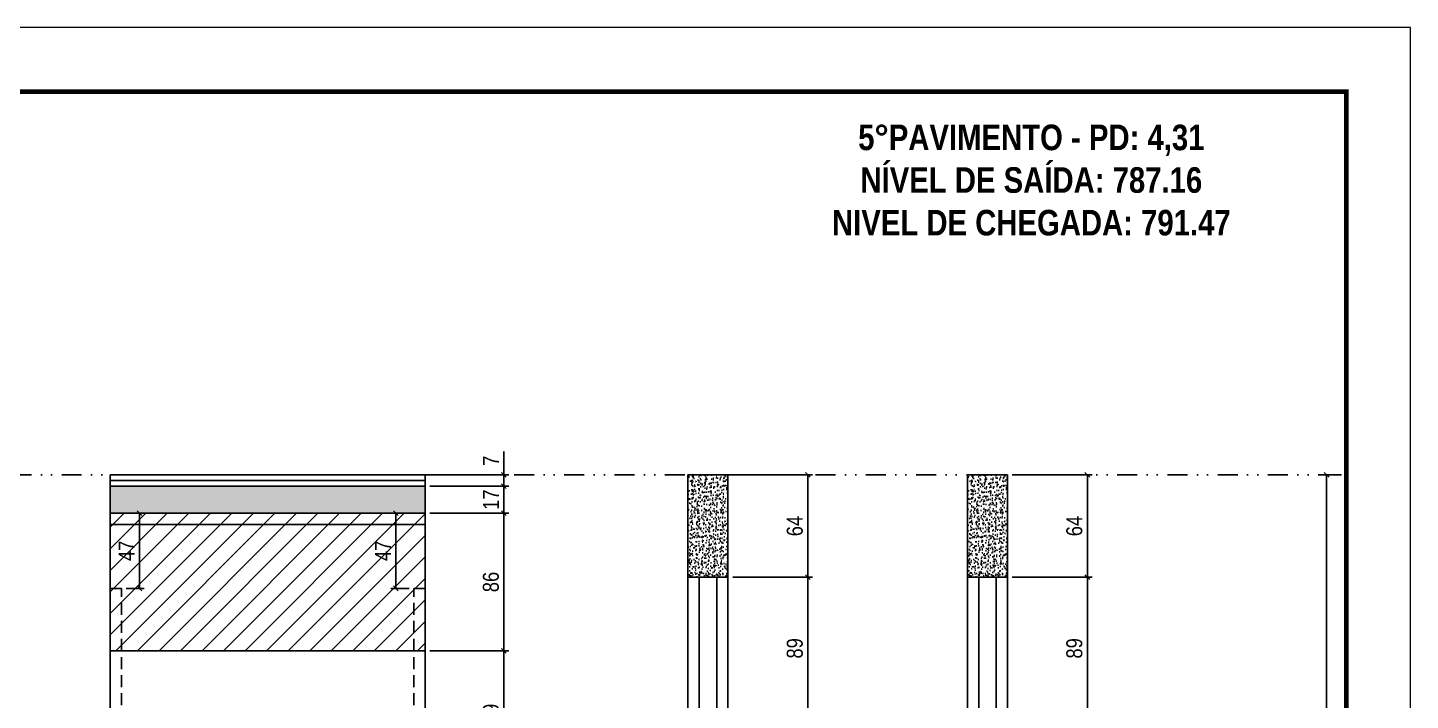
# Model space of a CAD drawing. Extents: x 14400 to 27878, y -21631 to 6985.
# Drawn here: x 16632 to 17497, y 3118 to 3539 of the extents above; entities that cross this region are included whole.
import ezdxf

# ---------------------------------------------------------------- set-up
doc = ezdxf.new("R2010")
doc.units = 0
for name, pattern in [('DASHED', [0.75, 0.5, -0.25]), ('DIVIDE2', [0.625, 0.25, -0.125, 0, -0.125, 0, -0.125]), ('HIDDEN', [0.375, 0.25, -0.125])]:
    doc.linetypes.add(name, pattern=pattern)
for name, color, linetype in [('COTA', 241, 'Continuous'), ('NOMENCLATURA', 7, 'Continuous'), ('Nível', 160, 'Continuous'), ('Painéis', 200, 'Continuous'), ('SARR_2.2x7', 40, 'Continuous'), ('Sarrafo de Pressão', 42, 'HIDDEN')]:
    doc.layers.add(name, color=color, linetype=linetype)
for name, color, linetype, lineweight in [('Folhas', 255, 'Continuous', 9), ('Hachura', 251, 'Continuous', 9), ('SARRAFO DE PRESSAO', 251, 'DASHED', 9)]:
    doc.layers.add(name, color=color, linetype=linetype, lineweight=lineweight)
doc.styles.add('COTA TECNICA', font='techl___.ttf', dxfattribs={"height": 10})
doc.styles.add('ROMANC', font='techb___.ttf', dxfattribs={"height": 2.5})
doc.dimstyles.new('PAINEL', dxfattribs={"dimtxt": 10, "dimasz": 3, "dimexe": 3, "dimexo": 3, "dimgap": 3, "dimtad": 1, "dimdec": 1, "dimzin": 12, "dimdsep": 46, "dimtxsty": 'COTA TECNICA', "dimblk1": 'OBLIQUE', "dimblk2": 'OBLIQUE', "dimsah": 1, "dimcen": 0.9, "dimclrd": 4, "dimclre": 4, "dimclrt": 240, "dimadec": 1, "dimazin": 3, "dimtfac": 1, "dimtdec": 1, "dimtmove": 0, "dimatfit": 3, "dimfxl": 1, "dimtolj": 1, "dimtzin": 12, "dimarcsym": 0})

# ---------------------------------------------------------------- blocks, each defined once
blk = doc.blocks.new('9999999999')
at = {"layer": 'Folhas'}
blk.add_lwpolyline([(98138.98, 34190.21), (99623.98, 34190.21), (99623.98, 35240.21), (98138.98, 35240.21)], close=True, dxfattribs=at)
at = {"layer": 'Folhas', "color": 30, "const_width": 3}
blk.add_lwpolyline([(98213.98, 34230.21), (99583.98, 34230.21), (99583.98, 35200.21), (98213.98, 35200.21)], close=True, dxfattribs=at)
blk = doc.blocks.new('_Oblique')
at = {"color": 0, "linetype": 'ByBlock', "lineweight": -2}
blk.add_line((-0.5, -0.5), (0.5, 0.5), dxfattribs=at)
blk = doc.blocks.new('*D820')
at = {"layer": 'COTA', "color": 4, "lineweight": -2, "transparency": 16777216}
for p, q in [((17072.93, 3259.29), (17122.92, 3259.29)), ((17119.92, 3195.29), (17119.92, 3259.29)), ((17072.93, 3195.29), (17122.92, 3195.29))]:
    blk.add_line(p, q, dxfattribs=at)
at = {"layer": 'Defpoints', "color": 0, "transparency": 16777216}
for p in [(17069.93, 3259.29), (17119.92, 3259.29), (17069.93, 3195.29)]:
    blk.add_point(p, dxfattribs=at)
at = {"layer": 'COTA', "color": 4, "lineweight": -2, "transparency": 16777216, "xscale": 3, "yscale": 3, "zscale": 3}
for p, rotation in [((17119.92, 3259.29), 90), ((17119.92, 3195.29), 270)]:
    blk.add_blockref('_Oblique', p, dxfattribs=dict(at, rotation=rotation))
at = {"layer": 'COTA', "color": 240, "transparency": 16777216, "insert": (17111.82, 3227.29), "char_height": 10, "attachment_point": 5, "rotation": 90, "style": 'COTA TECNICA'}
blk.add_mtext('\\A1;64', dxfattribs=at)
blk = doc.blocks.new('*D1730')
at = {"layer": 'COTA', "color": 4, "lineweight": -2, "transparency": 16777216}
for p, q in [((16877.42, 3235.29), (16859.11, 3235.29)), ((16862.11, 3188.31), (16862.11, 3235.29)), ((16870.42, 3188.31), (16859.11, 3188.31))]:
    blk.add_line(p, q, dxfattribs=at)
at = {"layer": 'Defpoints', "color": 0, "transparency": 16777216}
for p in [(16862.11, 3235.29), (16880.42, 3235.29), (16873.42, 3188.31)]:
    blk.add_point(p, dxfattribs=at)
at = {"layer": 'COTA', "color": 4, "lineweight": -2, "transparency": 16777216, "xscale": 3, "yscale": 3, "zscale": 3}
for p, rotation in [((16862.11, 3235.29), 90), ((16862.11, 3188.31), 270)]:
    blk.add_blockref('_Oblique', p, dxfattribs=dict(at, rotation=rotation))
at = {"layer": 'COTA', "color": 240, "transparency": 16777216, "insert": (16854.04, 3211.8), "char_height": 10, "attachment_point": 5, "rotation": 90, "style": 'COTA TECNICA'}
blk.add_mtext('\\A1;47', dxfattribs=at)
blk = doc.blocks.new('*D1937')
at = {"layer": 'COTA', "color": 4, "lineweight": -2, "transparency": 16777216}
for p, q in [((16883.42, 3235.29), (16932.79, 3235.29)), ((16929.79, 3149.29), (16929.79, 3235.29)), ((16883.42, 3149.29), (16932.79, 3149.29))]:
    blk.add_line(p, q, dxfattribs=at)
at = {"layer": 'Defpoints', "color": 0, "transparency": 16777216}
for p in [(16880.42, 3235.29), (16929.79, 3235.29), (16880.42, 3149.29)]:
    blk.add_point(p, dxfattribs=at)
at = {"layer": 'COTA', "color": 4, "lineweight": -2, "transparency": 16777216, "xscale": 3, "yscale": 3, "zscale": 3}
for p, rotation in [((16929.79, 3235.29), 90), ((16929.79, 3149.29), 270)]:
    blk.add_blockref('_Oblique', p, dxfattribs=dict(at, rotation=rotation))
at = {"layer": 'COTA', "color": 240, "transparency": 16777216, "insert": (16921.66, 3192.29), "char_height": 10, "attachment_point": 5, "rotation": 90, "style": 'COTA TECNICA'}
blk.add_mtext('\\A1;86', dxfattribs=at)
blk = doc.blocks.new('*D2018')
at = {"layer": 'COTA', "color": 4, "lineweight": -2, "transparency": 16777216}
for p, q in [((16686.42, 3235.29), (16704.72, 3235.29)), ((16701.72, 3188.31), (16701.72, 3235.29)), ((16693.42, 3188.31), (16704.72, 3188.31))]:
    blk.add_line(p, q, dxfattribs=at)
at = {"layer": 'Defpoints', "color": 0, "transparency": 16777216}
for p in [(16683.42, 3235.29), (16701.72, 3235.29), (16690.42, 3188.31)]:
    blk.add_point(p, dxfattribs=at)
at = {"layer": 'COTA', "color": 4, "lineweight": -2, "transparency": 16777216, "xscale": 3, "yscale": 3, "zscale": 3}
for p, rotation in [((16701.72, 3235.29), 90), ((16701.72, 3188.31), 270)]:
    blk.add_blockref('_Oblique', p, dxfattribs=dict(at, rotation=rotation))
at = {"layer": 'COTA', "color": 240, "transparency": 16777216, "insert": (16693.65, 3211.8), "char_height": 10, "attachment_point": 5, "rotation": 90, "style": 'COTA TECNICA'}
blk.add_mtext('\\A1;47', dxfattribs=at)
blk = doc.blocks.new('*D2019')
at = {"layer": 'COTA', "color": 4, "lineweight": -2, "transparency": 16777216}
for p, q in [((16883.42, 3252.29), (16932.79, 3252.29)), ((16929.79, 3235.29), (16929.79, 3252.29)), ((16883.42, 3235.29), (16932.79, 3235.29))]:
    blk.add_line(p, q, dxfattribs=at)
at = {"layer": 'Defpoints', "color": 0, "transparency": 16777216}
for p in [(16880.42, 3252.29), (16929.79, 3252.29), (16880.42, 3235.29)]:
    blk.add_point(p, dxfattribs=at)
at = {"layer": 'COTA', "color": 4, "lineweight": -2, "transparency": 16777216, "xscale": 3, "yscale": 3, "zscale": 3}
for p, rotation in [((16929.79, 3252.29), 90), ((16929.79, 3235.29), 270)]:
    blk.add_blockref('_Oblique', p, dxfattribs=dict(at, rotation=rotation))
at = {"layer": 'COTA', "color": 240, "transparency": 16777216, "insert": (16921.71, 3243.79), "char_height": 10, "attachment_point": 5, "rotation": 90, "style": 'COTA TECNICA'}
blk.add_mtext('\\A1;17', dxfattribs=at)
blk = doc.blocks.new('*D2025')
at = {"layer": 'COTA', "color": 4, "lineweight": -2, "transparency": 16777216}
for p, q in [((17247.87, 3259.29), (17297.86, 3259.29)), ((17294.86, 3195.29), (17294.86, 3259.29)), ((17247.87, 3195.29), (17297.86, 3195.29))]:
    blk.add_line(p, q, dxfattribs=at)
at = {"layer": 'Defpoints', "color": 0, "transparency": 16777216}
for p in [(17244.87, 3259.29), (17294.86, 3259.29), (17244.87, 3195.29)]:
    blk.add_point(p, dxfattribs=at)
at = {"layer": 'COTA', "color": 4, "lineweight": -2, "transparency": 16777216, "xscale": 3, "yscale": 3, "zscale": 3}
for p, rotation in [((17294.86, 3259.29), 90), ((17294.86, 3195.29), 270)]:
    blk.add_blockref('_Oblique', p, dxfattribs=dict(at, rotation=rotation))
at = {"layer": 'COTA', "color": 240, "transparency": 16777216, "insert": (17286.76, 3227.29), "char_height": 10, "attachment_point": 5, "rotation": 90, "style": 'COTA TECNICA'}
blk.add_mtext('\\A1;64', dxfattribs=at)
blk = doc.blocks.new('*D3878')
at = {"layer": 'COTA', "color": 4, "lineweight": -2, "transparency": 16777216}
for p, q in [((17453.97, 3259.29), (17441.59, 3259.29)), ((17444.59, 2828.29), (17444.59, 3259.29)), ((17453.97, 2828.29), (17441.59, 2828.29))]:
    blk.add_line(p, q, dxfattribs=at)
at = {"layer": 'Defpoints', "color": 0, "transparency": 16777216}
for p in [(17444.59, 3259.29), (17456.97, 3259.29), (17456.97, 2828.29)]:
    blk.add_point(p, dxfattribs=at)
at = {"layer": 'COTA', "color": 4, "lineweight": -2, "transparency": 16777216, "xscale": 3, "yscale": 3, "zscale": 3}
for p, rotation in [((17444.59, 3259.29), 90), ((17444.59, 2828.29), 270)]:
    blk.add_blockref('_Oblique', p, dxfattribs=dict(at, rotation=rotation))
at = {"layer": 'COTA', "color": 240, "transparency": 16777216, "insert": (17436.37, 3043.79), "char_height": 10, "attachment_point": 5, "rotation": 90, "style": 'COTA TECNICA'}
blk.add_mtext('\\A1;431', dxfattribs=at)
blk = doc.blocks.new('*D3880')
at = {"layer": 'COTA', "color": 4, "lineweight": -2, "transparency": 16777216}
for p, q in [((16883.42, 3149.29), (16932.79, 3149.29)), ((16929.79, 3070.29), (16929.79, 3149.29)), ((16883.42, 3070.29), (16932.79, 3070.29))]:
    blk.add_line(p, q, dxfattribs=at)
at = {"layer": 'Defpoints', "color": 0, "transparency": 16777216}
for p in [(16880.42, 3149.29), (16929.79, 3149.29), (16880.42, 3070.29)]:
    blk.add_point(p, dxfattribs=at)
at = {"layer": 'COTA', "color": 4, "lineweight": -2, "transparency": 16777216, "xscale": 3, "yscale": 3, "zscale": 3}
for p, rotation in [((16929.79, 3149.29), 90), ((16929.79, 3070.29), 270)]:
    blk.add_blockref('_Oblique', p, dxfattribs=dict(at, rotation=rotation))
at = {"layer": 'COTA', "color": 240, "transparency": 16777216, "insert": (16921.68, 3109.79), "char_height": 10, "attachment_point": 5, "rotation": 90, "style": 'COTA TECNICA'}
blk.add_mtext('\\A1;79', dxfattribs=at)
blk = doc.blocks.new('*D3881')
at = {"layer": 'COTA', "color": 4, "lineweight": -2, "transparency": 16777216}
for p, q in [((16929.79, 3259.29), (16929.79, 3274.02)), ((16883.42, 3259.29), (16932.79, 3259.29)), ((16929.79, 3252.29), (16929.79, 3259.29)), ((16883.42, 3252.29), (16932.79, 3252.29))]:
    blk.add_line(p, q, dxfattribs=at)
at = {"layer": 'Defpoints', "color": 0, "transparency": 16777216}
for p in [(16880.42, 3259.29), (16929.79, 3259.29), (16880.42, 3252.29)]:
    blk.add_point(p, dxfattribs=at)
at = {"layer": 'COTA', "color": 4, "lineweight": -2, "transparency": 16777216, "xscale": 3, "yscale": 3, "zscale": 3}
for p, rotation in [((16929.79, 3259.29), 90), ((16929.79, 3252.29), 270)]:
    blk.add_blockref('_Oblique', p, dxfattribs=dict(at, rotation=rotation))
at = {"layer": 'COTA', "color": 240, "transparency": 16777216, "insert": (16921.71, 3268.15), "char_height": 10, "attachment_point": 5, "rotation": 90, "style": 'COTA TECNICA'}
blk.add_mtext('\\A1;7', dxfattribs=at)
blk = doc.blocks.new('*D3882')
at = {"layer": 'COTA', "color": 4, "lineweight": -2, "transparency": 16777216}
for p, q in [((17072.93, 3195.29), (17122.92, 3195.29)), ((17119.92, 3195.29), (17119.92, 3106.29)), ((17072.93, 3106.29), (17122.92, 3106.29))]:
    blk.add_line(p, q, dxfattribs=at)
at = {"layer": 'Defpoints', "color": 0, "transparency": 16777216}
for p in [(17069.93, 3195.29), (17069.93, 3106.29), (17119.92, 3106.29)]:
    blk.add_point(p, dxfattribs=at)
at = {"layer": 'COTA', "color": 4, "lineweight": -2, "transparency": 16777216, "xscale": 3, "yscale": 3, "zscale": 3}
for p, rotation in [((17119.92, 3195.29), 90), ((17119.92, 3106.29), 270)]:
    blk.add_blockref('_Oblique', p, dxfattribs=dict(at, rotation=rotation))
at = {"layer": 'COTA', "color": 240, "transparency": 16777216, "insert": (17111.82, 3150.79), "char_height": 10, "attachment_point": 5, "rotation": 90, "style": 'COTA TECNICA'}
blk.add_mtext('\\A1;89', dxfattribs=at)
blk = doc.blocks.new('*D3883')
at = {"layer": 'COTA', "color": 4, "lineweight": -2, "transparency": 16777216}
for p, q in [((17247.87, 3195.29), (17297.86, 3195.29)), ((17294.86, 3195.29), (17294.86, 3106.29)), ((17247.87, 3106.29), (17297.86, 3106.29))]:
    blk.add_line(p, q, dxfattribs=at)
at = {"layer": 'Defpoints', "color": 0, "transparency": 16777216}
for p in [(17244.87, 3195.29), (17244.87, 3106.29), (17294.86, 3106.29)]:
    blk.add_point(p, dxfattribs=at)
at = {"layer": 'COTA', "color": 4, "lineweight": -2, "transparency": 16777216, "xscale": 3, "yscale": 3, "zscale": 3}
for p, rotation in [((17294.86, 3195.29), 90), ((17294.86, 3106.29), 270)]:
    blk.add_blockref('_Oblique', p, dxfattribs=dict(at, rotation=rotation))
at = {"layer": 'COTA', "color": 240, "transparency": 16777216, "insert": (17286.76, 3150.79), "char_height": 10, "attachment_point": 5, "rotation": 90, "style": 'COTA TECNICA'}
blk.add_mtext('\\A1;89', dxfattribs=at)

msp = doc.modelspace()

# ---------------------------------------------------------------- hatches: boundary and pattern name
at = {"layer": 'COTA'}
h = msp.add_hatch(dxfattribs=at)
h.set_pattern_fill('AR-CONC', color=256, scale=0.03)
h.set_pattern_definition([(50, (-1734.081, 155), (5.4655401, -0.4781726), [0.5715, -6.2865]), (355, (-1734.081, 155), (-1.0573026, 5.7317054), [0.4572, -5.0292175]), (100.451445, (-1733.6253, 154.96), (4.4082374, 5.2535326), [0.4857003, -5.3427073]), (46.1842, (-1734.081, 156.524), (8.1323712, -1.2612698), [0.85725, -9.42975]), (96.635558, (-1733.403, 156.419), (7.122124, 7.4227837), [0.7285507, -8.0140682]), (351.18415, (-1734.081, 156.524), (7.122124, 7.4227837), [0.685799, -7.543792]), (21, (-1733.319, 156.143), (4.5484317, -3.0679559), [0.5715, -6.2865]), (326, (-1733.319, 156.143), (1.8540609, 5.525639), [0.4572, -5.0292]), (71.451445, (-1732.94, 155.8873), (6.4024926, 2.457683), [0.4857003, -5.3426981]), (37.5, (-1734.0808, 155), (0.0926581, 2.53665117), [0, -4.96824, 0, -5.1054, 0, -5.04825]), (7.5, (-1734.0808, 155), (2.00458988, 3.00541724), [0, -2.91084, 0, -4.85394, 0, -1.92405]), (327.5, (-1735.78, 155), (4.06771786, -0.17186232), [0, -1.905, 0, -5.9436, 0, -7.8867]), (317.5, (-1736.542, 155), (4.44387544, 0.7627947), [0, -2.4765, 0, -3.94716, 0, -5.6007])])
h.paths.add_polyline_path([(17069.93, 3195.29), (17069.93, 3259.29), (17044.93, 3259.29), (17044.93, 3195.29)])
h = msp.add_hatch(dxfattribs=at)
h.set_pattern_fill('AR-CONC', color=256, scale=0.03)
h.set_pattern_definition([(50, (-1559.146, 155), (5.4655401, -0.4781726), [0.5715, -6.2865]), (355, (-1559.146, 155), (-1.0573026, 5.7317054), [0.4572, -5.0292175]), (100.451445, (-1558.6906, 154.96), (4.4082374, 5.2535326), [0.4857003, -5.3427073]), (46.1842, (-1559.146, 156.524), (8.1323712, -1.2612698), [0.85725, -9.42975]), (96.635558, (-1558.468, 156.419), (7.122124, 7.4227837), [0.7285507, -8.0140682]), (351.18415, (-1559.146, 156.524), (7.122124, 7.4227837), [0.685799, -7.543792]), (21, (-1558.384, 156.143), (4.5484317, -3.0679559), [0.5715, -6.2865]), (326, (-1558.384, 156.143), (1.8540609, 5.525639), [0.4572, -5.0292]), (71.451445, (-1558.005, 155.8873), (6.4024926, 2.457683), [0.4857003, -5.3426981]), (37.5, (-1559.146, 155), (0.0926581, 2.53665117), [0, -4.96824, 0, -5.1054, 0, -5.04825]), (7.5, (-1559.146, 155), (2.00458988, 3.00541724), [0, -2.91084, 0, -4.85394, 0, -1.92405]), (327.5, (-1560.8453, 155), (4.06771786, -0.17186232), [0, -1.905, 0, -5.9436, 0, -7.8867]), (317.5, (-1561.6073, 155), (4.44387544, 0.7627947), [0, -2.4765, 0, -3.94716, 0, -5.6007])])
h.paths.add_polyline_path([(17244.87, 3195.29), (17244.87, 3259.29), (17219.87, 3259.29), (17219.87, 3195.29)])
h = msp.add_hatch(dxfattribs=at)
h.set_pattern_fill('AR-CONC', color=256, scale=0.03)
h.set_pattern_definition([(50, (0, 82), (5.4655401, -0.4781726), [0.5715, -6.2865]), (355, (0, 82), (-1.0573026, 5.7317054), [0.4572, -5.0292175]), (100.451445, (0.4555, 81.96), (4.4082374, 5.2535326), [0.4857003, -5.3427073]), (46.1842, (0, 83.524), (8.1323712, -1.2612698), [0.85725, -9.42975]), (96.63556, (0.678, 83.419), (7.122124, 7.4227837), [0.7285507, -8.0140682]), (351.18415, (0, 83.524), (7.122124, 7.4227837), [0.685799, -7.543792]), (21, (0.762, 83.143), (4.5484317, -3.067956), [0.5715, -6.2865]), (326, (0.762, 83.143), (1.8540609, 5.525639), [0.4572, -5.0292]), (71.451445, (1.141, 82.8873), (6.4024926, 2.457683), [0.4857003, -5.3426981]), (37.5, (0, 82), (0.0926581, 2.53665117), [0, -4.96824, 0, -5.1054, 0, -5.04825]), (7.5, (0, 82), (2.00458988, 3.00541724), [0, -2.91084, 0, -4.85394, 0, -1.92405]), (327.5, (-1.6993, 82), (4.06771786, -0.17186232), [0, -1.905, 0, -5.9436, 0, -7.8867]), (317.5, (-2.4613, 82), (4.44387544, 0.7627947), [0, -2.4765, 0, -3.94716, 0, -5.6007])])
h.paths.add_polyline_path([(16880.42, 3235.29), (16880.42, 3252.29), (16683.42, 3252.29), (16683.42, 3235.29)])
at = {"layer": 'Hachura', "linetype": 'ByBlock'}
h = msp.add_hatch(dxfattribs=at)
h.set_pattern_fill('ANSI31', color=256, scale=3)
h.paths.add_polyline_path([(16473.14, 3104.29), (16276.14, 3104.29), (16276.14, 3070.29), (16473.14, 3070.29)])
h.paths.add_polyline_path([(16473.14, 3070.29), (16276.14, 3070.29), (16276.14, 3028.29), (16473.14, 3028.29)])
h.paths.add_polyline_path([(16473.14, 3028.29), (16276.14, 3028.29), (16276.14, 2952.29), (16473.14, 2952.29)])
h.paths.add_polyline_path([(16473.14, 2952.29), (16276.14, 2952.29), (16276.14, 2830.29), (16473.14, 2830.29)])
h.paths.add_polyline_path([(16880.42, 2952.29), (16683.42, 2952.29), (16683.42, 2830.29), (16880.42, 2830.29)])
h.paths.add_polyline_path([(16880.42, 2994.29), (16683.42, 2994.29), (16683.42, 2952.29), (16880.42, 2952.29)])
h.paths.add_polyline_path([(16880.42, 3070.29), (16683.42, 3070.29), (16683.42, 2994.29), (16880.42, 2994.29)])
h.paths.add_polyline_path([(16880.42, 3235.29), (16683.42, 3235.29), (16683.42, 3149.29), (16880.42, 3149.29)])
h.paths.add_polyline_path([(17069.93, 3074.29), (17044.93, 3074.29), (17044.93, 2830.29), (17069.93, 2830.29)])
h.paths.add_polyline_path([(17244.87, 3074.29), (17219.87, 3074.29), (17219.87, 2830.29), (17244.87, 2830.29)])
h.paths.add_polyline_path([(17244.87, 3106.29), (17219.87, 3106.29), (17219.87, 3074.29), (17244.87, 3074.29)])
h.paths.add_polyline_path([(17069.93, 3106.29), (17044.93, 3106.29), (17044.93, 3074.29), (17069.93, 3074.29)])

# ---------------------------------------------------------------- linework, layer by layer
at = {"layer": 'COTA'}
for p, q in [((16683.42, 3235.29), (16683.42, 3252.29)), ((16880.42, 3252.29), (16880.42, 3235.29)), ((16690.42, 3188.31), (16683.42, 3188.31)), ((16873.42, 3188.31), (16880.42, 3188.31))]:
    msp.add_line(p, q, dxfattribs=at)
for points in [[(17044.93, 3195.29), (17069.93, 3195.29), (17069.93, 3259.29), (17044.93, 3259.29)], [(17219.87, 3195.29), (17244.87, 3195.29), (17244.87, 3259.29), (17219.87, 3259.29)]]:
    msp.add_lwpolyline(points, close=True, dxfattribs=at)
at = {"layer": 'Nível', "color": 4, "linetype": 'DIVIDE2', "ltscale": 50}
msp.add_line((16086.97, 3259.29), (17456.97, 3259.29), dxfattribs=at)
at = {"layer": 'Painéis'}
for p, q in [((16683.42, 3259.29), (16880.42, 3259.29)), ((16683.42, 3252.29), (16683.42, 3259.29)), ((16880.42, 3252.29), (16880.42, 3259.29)), ((16683.42, 3252.29), (16880.42, 3252.29)), ((16683.42, 3235.29), (16683.42, 2830.29)), ((16683.42, 3235.29), (16880.42, 3235.29)), ((16880.42, 2830.29), (16880.42, 3235.29)), ((16683.42, 3149.29), (16880.42, 3149.29))]:
    msp.add_line(p, q, dxfattribs=at)
for points in [[(17044.93, 3195.29), (17069.93, 3195.29), (17069.93, 3106.29), (17044.93, 3106.29)], [(17219.87, 3195.29), (17244.87, 3195.29), (17244.87, 3106.29), (17219.87, 3106.29)]]:
    msp.add_lwpolyline(points, close=True, dxfattribs=at)
at = {"layer": 'SARR_2.2x7'}
for p, q in [((16683.42, 3255.79), (16880.42, 3255.79)), ((16683.42, 3228.29), (16880.42, 3228.29)), ((17051.93, 3106.29), (17051.93, 3195.29)), ((17062.93, 3106.29), (17062.93, 3195.29)), ((17226.87, 3106.29), (17226.87, 3195.29)), ((17237.87, 3106.29), (17237.87, 3195.29))]:
    msp.add_line(p, q, dxfattribs=at)
at = {"layer": 'Sarrafo de Pressão', "ltscale": 30}
for p, q in [((16690.42, 3149.29), (16690.42, 3188.31)), ((16873.42, 3149.29), (16873.42, 3188.31)), ((16690.42, 3070.29), (16690.42, 3149.29)), ((16873.42, 3070.29), (16873.42, 3149.29))]:
    msp.add_line(p, q, dxfattribs=at)

# ---------------------------------------------------------------- block references
at = {"layer": 'SARRAFO DE PRESSAO', "color": 6, "linetype": 'ByBlock'}
msp.add_blockref('9999999999', (-82127.01, -31701.2), dxfattribs=at)

# ---------------------------------------------------------------- texts
at = {"layer": 'NOMENCLATURA', "color": 2, "insert": (17259.81, 3505.06), "char_height": 16, "attachment_point": 2, "style": 'ROMANC'}
msp.add_mtext_dynamic_manual_height_columns('\\P5°PAVIMENTO - PD: 4,31\\PNÍVEL DE SAÍDA: 787.16\\PNIVEL DE CHEGADA: 791.47', width=432.3511, gutter_width=1, heights=[0], dxfattribs=at)

# ---------------------------------------------------------------- dimensions: what is measured, and where the dimension line sits
at = {"layer": 'COTA'}
for base, p1, p2, picture, middle in [((16929.79, 3259.29), (16880.42, 3252.29), (16880.42, 3259.29), '*D3881', (16921.71, 3268.15)), ((16929.79, 3252.29), (16880.42, 3235.29), (16880.42, 3252.29), '*D2019', (16921.71, 3243.79)), ((17119.92, 3259.29), (17069.93, 3195.29), (17069.93, 3259.29), '*D820', (17111.82, 3227.29)), ((17294.86, 3259.29), (17244.87, 3195.29), (17244.87, 3259.29), '*D2025', (17286.76, 3227.29)), ((17444.59, 3259.29), (17456.97, 2828.29), (17456.97, 3259.29), '*D3878', (17436.37, 3043.79)), ((16701.72, 3235.29), (16690.42, 3188.31), (16683.42, 3235.29), '*D2018', (16693.65, 3211.8)), ((16862.11, 3235.29), (16873.42, 3188.31), (16880.42, 3235.29), '*D1730', (16854.04, 3211.8)), ((16929.79, 3235.29), (16880.42, 3149.29), (16880.42, 3235.29), '*D1937', (16921.66, 3192.29)), ((17119.92, 3106.29), (17069.93, 3195.29), (17069.93, 3106.29), '*D3882', (17111.82, 3150.79)), ((17294.86, 3106.29), (17244.87, 3195.29), (17244.87, 3106.29), '*D3883', (17286.76, 3150.79)), ((16929.79, 3149.29), (16880.42, 3070.29), (16880.42, 3149.29), '*D3880', (16921.68, 3109.79))]:
    dim = msp.add_linear_dim(base=base, p1=p1, p2=p2, angle=90, dimstyle='PAINEL', dxfattribs=at)
    dim.commit()
    dim.dimension.update_dxf_attribs({"geometry": picture, "text_midpoint": middle})

doc.saveas('drawing.dxf')
